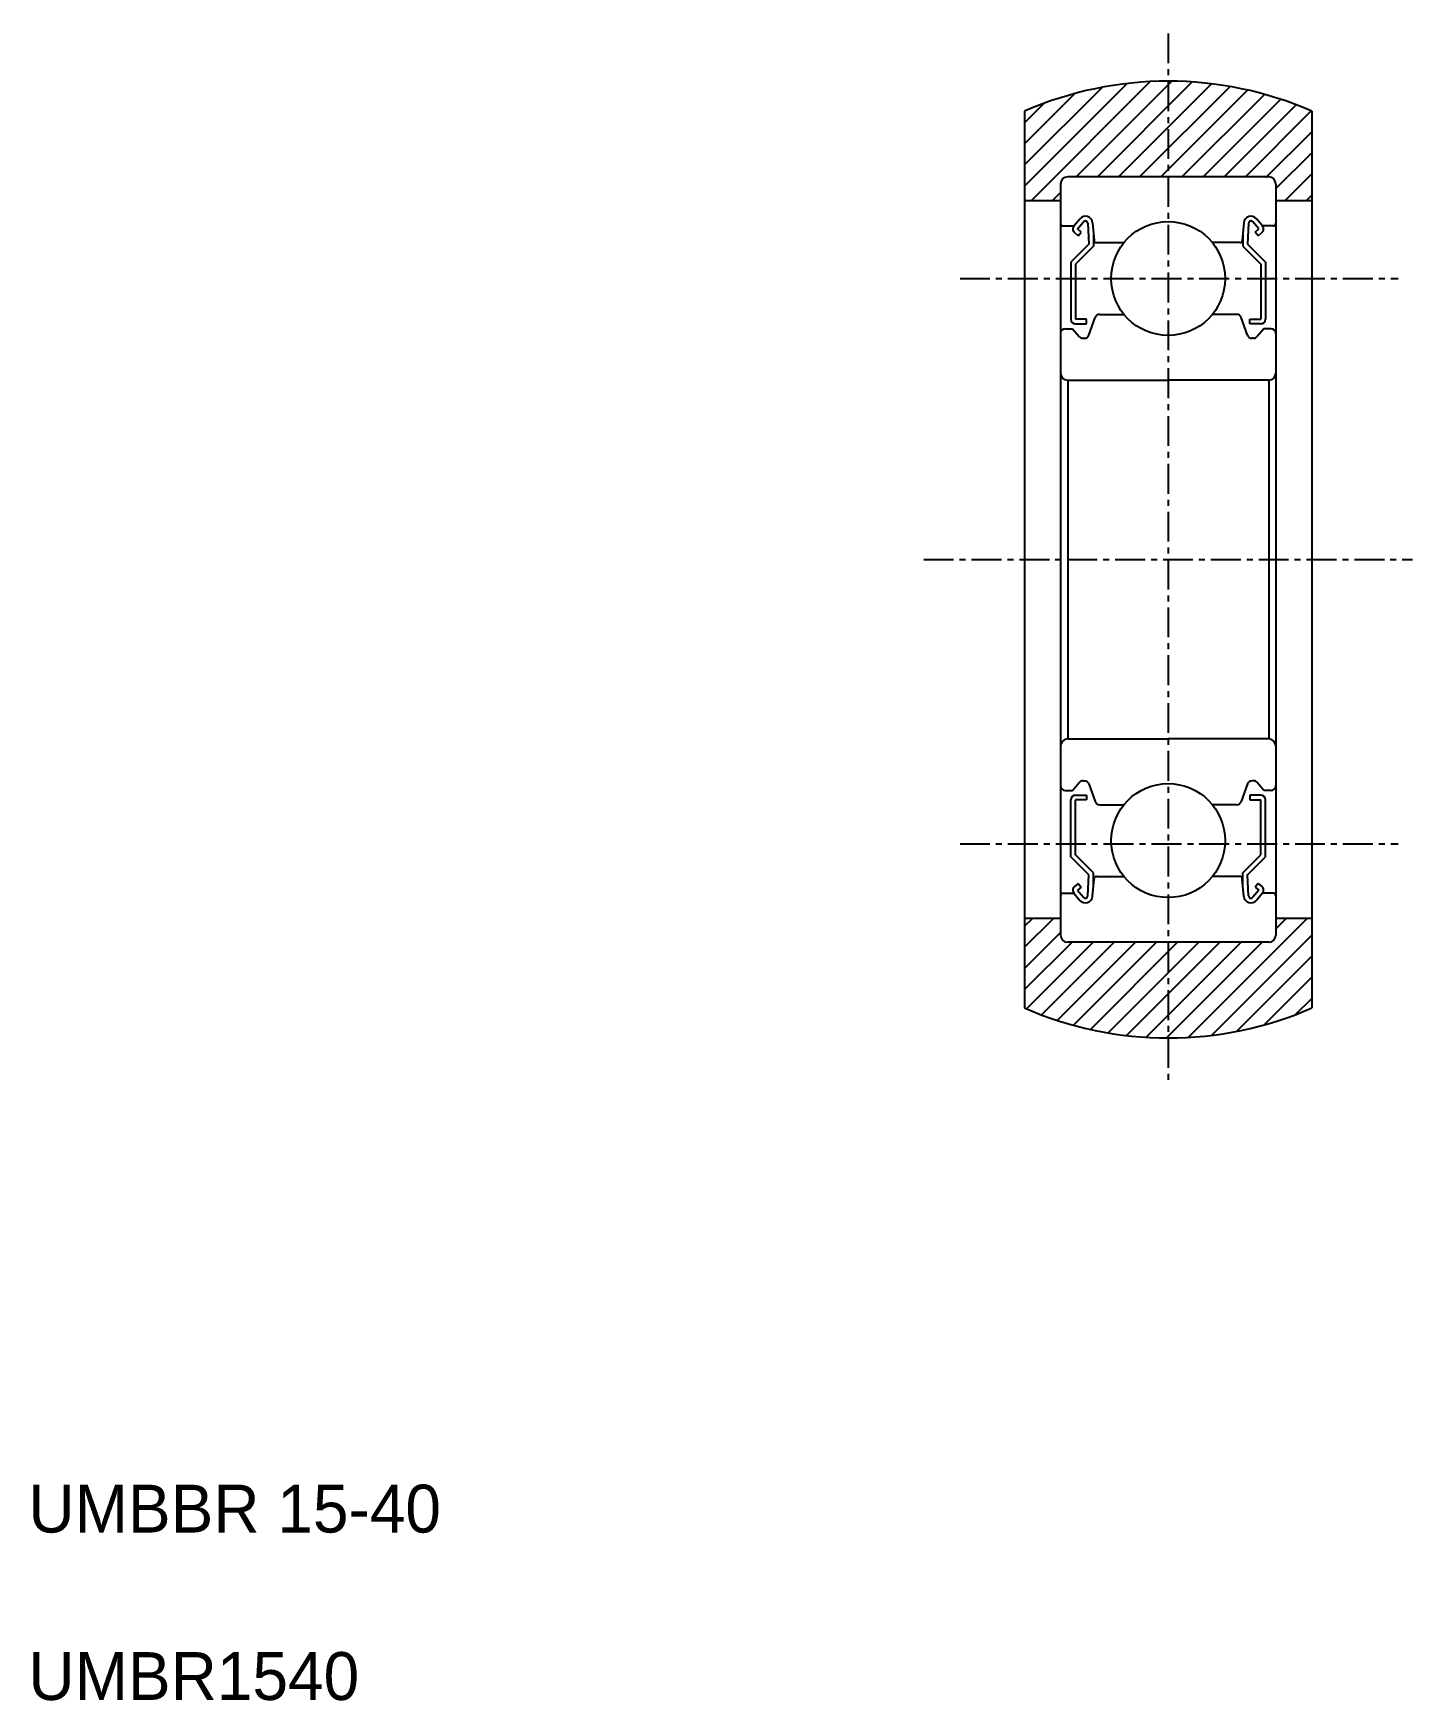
# Model space of a CAD drawing. Extents: x 2.7 to 60.4, y 2.5 to 72.2.
import ezdxf

# ---------------------------------------------------------------- set-up
doc = ezdxf.new("R2010")
doc.units = 0
doc.linetypes.add('CENTER', pattern=[2, 1.25, -0.25, 0.25, -0.25])
doc.layers.get('0').update_dxf_attribs({"linetype": 'CONTINUOUS'})
doc.layers.add('CENTER', color=1, linetype='CENTER')

# ---------------------------------------------------------------- blocks, each defined once
blk = doc.blocks.new('*X2')
at = {"color": 0, "linetype": 'CONTINUOUS'}
for p, q in [((422.584, -104.21), (426.875, -99.92)), ((422.584, -103.326), (425.834, -100.076)), ((422.584, -102.443), (424.69, -100.336)), ((422.856, -104.822), (427.838, -99.841)), ((424.74, -103.822), (428.739, -99.823)), ((425.624, -103.822), (429.59, -99.856)), ((426.508, -103.822), (430.398, -99.932)), ((427.392, -103.822), (431.168, -100.046)), ((428.276, -103.822), (431.904, -100.194)), ((429.159, -103.822), (432.609, -100.372)), ((422.584, -101.559), (423.394, -100.749)), ((430.043, -103.822), (433.287, -100.579)), ((430.927, -103.822), (433.939, -100.811)), ((431.811, -103.822), (434.567, -101.067)), ((432.667, -103.851), (434.584, -101.933)), ((433.076, -104.325), (434.584, -102.817)), ((433.463, -104.822), (434.584, -103.701)), ((423.74, -104.822), (424.084, -104.478)), ((434.347, -104.822), (434.584, -104.585)), ((422.584, -136.03), (423.792, -134.822)), ((422.584, -135.146), (422.908, -134.822)), ((429.422, -139.799), (434.399, -134.822)), ((433.083, -135.254), (433.515, -134.822)), ((422.584, -136.914), (424.108, -135.39)), ((422.584, -137.798), (424.571, -135.811)), ((422.662, -138.604), (425.444, -135.822)), ((423.292, -138.858), (426.328, -135.822)), ((423.946, -139.087), (427.212, -135.822)), ((424.627, -139.291), (428.095, -135.822)), ((425.335, -139.466), (428.979, -135.822)), ((426.075, -139.611), (429.863, -135.822)), ((426.848, -139.721), (430.747, -135.822)), ((427.659, -139.794), (431.631, -135.822)), ((428.515, -139.822), (432.516, -135.821)), ((430.392, -139.713), (434.584, -135.521)), ((431.441, -139.548), (434.584, -136.404)), ((432.597, -139.276), (434.584, -137.288)), ((433.912, -138.844), (434.584, -138.172))]:
    blk.add_line(p, q, dxfattribs=at)

msp = doc.modelspace()

# ---------------------------------------------------------------- linework, layer by layer
at = {"color": 7, "linetype": 'CONTINUOUS'}
for p, q in [((44.133, 68.925), (44.133, 31.43)), ((56.133, 68.925), (56.133, 31.43)), ((45.633, 65.878), (45.633, 34.478)), ((50.133, 66.178), (45.933, 66.178)), ((54.333, 66.178), (50.133, 66.178)), ((54.633, 65.878), (54.633, 34.478)), ((45.633, 65.178), (44.133, 65.178)), ((56.133, 65.178), (54.633, 65.178)), ((46.193, 64.128), (46.443, 64.425)), ((46.346, 63.999), (46.597, 64.297)), ((46.773, 64.238), (46.816, 63.361)), ((46.972, 64.259), (47.036, 63.519)), ((53.295, 64.259), (53.23, 63.519)), ((53.494, 64.238), (53.45, 63.361)), ((53.92, 63.999), (53.67, 64.297)), ((54.073, 64.128), (53.824, 64.425)), ((45.733, 64.128), (46.193, 64.128)), ((46.371, 63.718), (46.218, 63.846)), ((46.499, 63.871), (46.346, 63.999)), ((46.371, 63.718), (46.499, 63.871)), ((47.016, 63.748), (47.016, 63.278)), ((53.25, 63.748), (53.25, 63.278)), ((53.767, 63.871), (53.92, 63.999)), ((53.895, 63.718), (53.767, 63.871)), ((53.895, 63.718), (54.048, 63.846)), ((54.533, 64.128), (54.073, 64.128)), ((46.816, 63.361), (46.066, 62.611)), ((47.016, 63.278), (46.266, 62.528)), ((47.136, 63.428), (48.284, 63.428)), ((53.131, 63.428), (51.983, 63.428)), ((53.25, 63.278), (54, 62.528)), ((53.45, 63.361), (54.2, 62.611)), ((46.066, 62.611), (46.066, 60.228)), ((46.266, 62.528), (46.266, 60.228)), ((54, 62.528), (54, 60.228)), ((54.2, 62.611), (54.2, 60.228)), ((46.716, 60.228), (46.266, 60.228)), ((46.266, 60.028), (46.716, 60.028)), ((46.716, 60.028), (46.716, 60.228)), ((46.815, 59.559), (47.084, 60.296)), ((47.271, 60.428), (48.284, 60.428)), ((52.995, 60.428), (51.983, 60.428)), ((53.451, 59.559), (53.183, 60.296)), ((53.55, 60.228), (54, 60.228)), ((53.55, 60.028), (53.55, 60.228)), ((54, 60.028), (53.55, 60.028)), ((45.833, 59.828), (46.133, 59.828)), ((46.133, 59.828), (46.409, 59.499)), ((46.562, 59.428), (46.627, 59.428)), ((53.705, 59.428), (53.639, 59.428)), ((54.133, 59.828), (53.858, 59.499)), ((54.433, 59.828), (54.133, 59.828)), ((45.933, 57.678), (50.133, 57.678)), ((45.933, 57.678), (45.933, 42.678)), ((54.333, 57.678), (50.133, 57.678)), ((54.333, 57.678), (54.333, 42.678)), ((45.933, 42.678), (50.133, 42.678)), ((47.208, 42.678), (47.208, 42.678)), ((48.183, 42.678), (48.183, 42.678)), ((54.333, 42.678), (50.133, 42.678)), ((45.833, 40.528), (46.133, 40.528)), ((46.133, 40.528), (46.409, 40.856)), ((46.562, 40.928), (46.627, 40.928)), ((46.815, 40.796), (47.084, 40.059)), ((53.451, 40.796), (53.183, 40.059)), ((53.705, 40.928), (53.639, 40.928)), ((54.133, 40.528), (53.858, 40.856)), ((54.433, 40.528), (54.133, 40.528)), ((46.066, 37.745), (46.066, 40.128)), ((46.266, 40.328), (46.716, 40.328)), ((46.266, 37.828), (46.266, 40.128)), ((46.716, 40.128), (46.266, 40.128)), ((46.716, 40.328), (46.716, 40.128)), ((47.271, 39.928), (48.284, 39.928)), ((52.995, 39.928), (51.983, 39.928)), ((53.55, 40.328), (53.55, 40.128)), ((54, 40.328), (53.55, 40.328)), ((53.55, 40.128), (54, 40.128)), ((54, 37.828), (54, 40.128)), ((54.2, 37.745), (54.2, 40.128)), ((46.816, 36.995), (46.066, 37.745)), ((47.016, 37.078), (46.266, 37.828)), ((53.25, 37.078), (54, 37.828)), ((53.45, 36.995), (54.2, 37.745)), ((46.773, 36.118), (46.816, 36.995)), ((47.016, 36.608), (47.016, 37.078)), ((53.25, 36.608), (53.25, 37.078)), ((53.494, 36.118), (53.45, 36.995)), ((46.371, 36.638), (46.218, 36.51)), ((46.499, 36.485), (46.346, 36.357)), ((46.346, 36.357), (46.597, 36.058)), ((46.371, 36.638), (46.499, 36.485)), ((46.972, 36.097), (47.036, 36.836)), ((47.136, 36.928), (48.284, 36.928)), ((53.131, 36.928), (51.983, 36.928)), ((53.295, 36.097), (53.23, 36.836)), ((53.92, 36.357), (53.67, 36.058)), ((53.895, 36.638), (53.767, 36.485)), ((53.767, 36.485), (53.92, 36.357)), ((53.895, 36.638), (54.048, 36.51)), ((45.733, 36.228), (46.193, 36.228)), ((46.193, 36.228), (46.443, 35.93)), ((54.073, 36.228), (53.824, 35.93)), ((54.533, 36.228), (54.073, 36.228)), ((45.633, 35.178), (44.133, 35.178)), ((56.133, 35.178), (54.633, 35.178)), ((54.333, 34.178), (45.933, 34.178)), ((54.333, 34.178), (50.133, 34.178))]:
    msp.add_line(p, q, dxfattribs=at)
for centre in [(50.133, 61.928), (50.133, 38.428)]:
    msp.add_circle(centre, 2.381, dxfattribs=at)
for centre, radius, start, end in [((50.133, 55.178), 15, 66.42182, 113.57818), ((45.933, 65.878), 0.3, 90, 180), ((54.333, 65.878), 0.3, 0, 90), ((45.733, 64.228), 0.1, 180, 270), ((46.673, 64.232), 0.3, 4.99676, 140.00022), ((46.673, 64.233), 0.1, 2.81982, 140.00331), ((53.594, 64.232), 0.3, 39.99978, 175.00324), ((53.593, 64.233), 0.1, 39.99669, 177.18018), ((54.533, 64.228), 0.1, 270, 0), ((46.347, 63.999), 0.2, 140.00022, 230.08482), ((47.136, 63.528), 0.1, 184.99676, 269.9995), ((53.131, 63.528), 0.1, 270.0005, 355.00324), ((53.92, 63.999), 0.2, 309.91518, 39.99978), ((46.266, 60.228), 0.2, 180, 270), ((47.271, 60.228), 0.2, 90, 159.9919), ((52.995, 60.228), 0.2, 20.0081, 90), ((54, 60.228), 0.2, 270, 0), ((45.833, 59.628), 0.2, 90, 180), ((46.562, 59.628), 0.2, 219.99622, 270), ((46.627, 59.628), 0.2, 270, 339.9919), ((53.639, 59.628), 0.2, 200.0081, 270), ((53.705, 59.628), 0.2, 270, 320.00378), ((54.433, 59.628), 0.2, 0, 90), ((45.933, 57.978), 0.3, 180, 270), ((54.333, 57.978), 0.3, 270, 0), ((45.933, 42.378), 0.3, 90, 180), ((54.333, 42.378), 0.3, 0, 90), ((45.833, 40.728), 0.2, 180, 270), ((46.562, 40.728), 0.2, 90, 140.00378), ((46.627, 40.728), 0.2, 20.0081, 90), ((53.639, 40.728), 0.2, 90, 159.9919), ((53.705, 40.728), 0.2, 39.99622, 90), ((54.433, 40.728), 0.2, 270, 0), ((46.266, 40.128), 0.2, 90, 180), ((47.271, 40.128), 0.2, 200.0081, 270), ((52.995, 40.128), 0.2, 270, 339.9919), ((54, 40.128), 0.2, 0, 90), ((46.347, 36.356), 0.2, 129.91518, 219.99978), ((47.136, 36.828), 0.1, 90.0005, 175.00324), ((53.131, 36.828), 0.1, 4.99676, 89.9995), ((53.92, 36.356), 0.2, 320.00022, 50.08482), ((45.733, 36.128), 0.1, 90, 180), ((46.673, 36.123), 0.3, 219.99978, 355.00324), ((46.673, 36.123), 0.1, 219.99669, 357.18018), ((53.594, 36.123), 0.3, 184.99676, 320.00022), ((53.593, 36.123), 0.1, 182.81982, 320.00331), ((54.533, 36.128), 0.1, 0, 90), ((45.933, 34.478), 0.3, 180, 270), ((54.333, 34.478), 0.3, 270, 0), ((50.133, 45.178), 15, 246.42182, 293.57818)]:
    msp.add_arc(centre, radius, start, end, dxfattribs=at)
at = {"layer": 'CENTER', "color": 1, "linetype": 'CENTER'}
for p, q in [((50.133, 72.178), (50.133, 28.178)), ((41.435, 61.928), (59.746, 61.928)), ((39.917, 50.178), (60.35, 50.178)), ((41.435, 38.29), (59.746, 38.29))]:
    msp.add_line(p, q, dxfattribs=at)

# ---------------------------------------------------------------- block references
at = {"color": 3, "linetype": 'CONTINUOUS'}
msp.add_blockref('*X2', (-378.451, 170), dxfattribs=at)

# ---------------------------------------------------------------- texts
at = {"color": 7, "linetype": 'CONTINUOUS'}
for s, p in [('UMBBR 15-40', (2.5, 9.5)), ('UMBR1540', (2.5, 2.5))]:
    msp.add_text(s, height=2, dxfattribs=at).set_placement(p)

doc.saveas('drawing.dxf')
